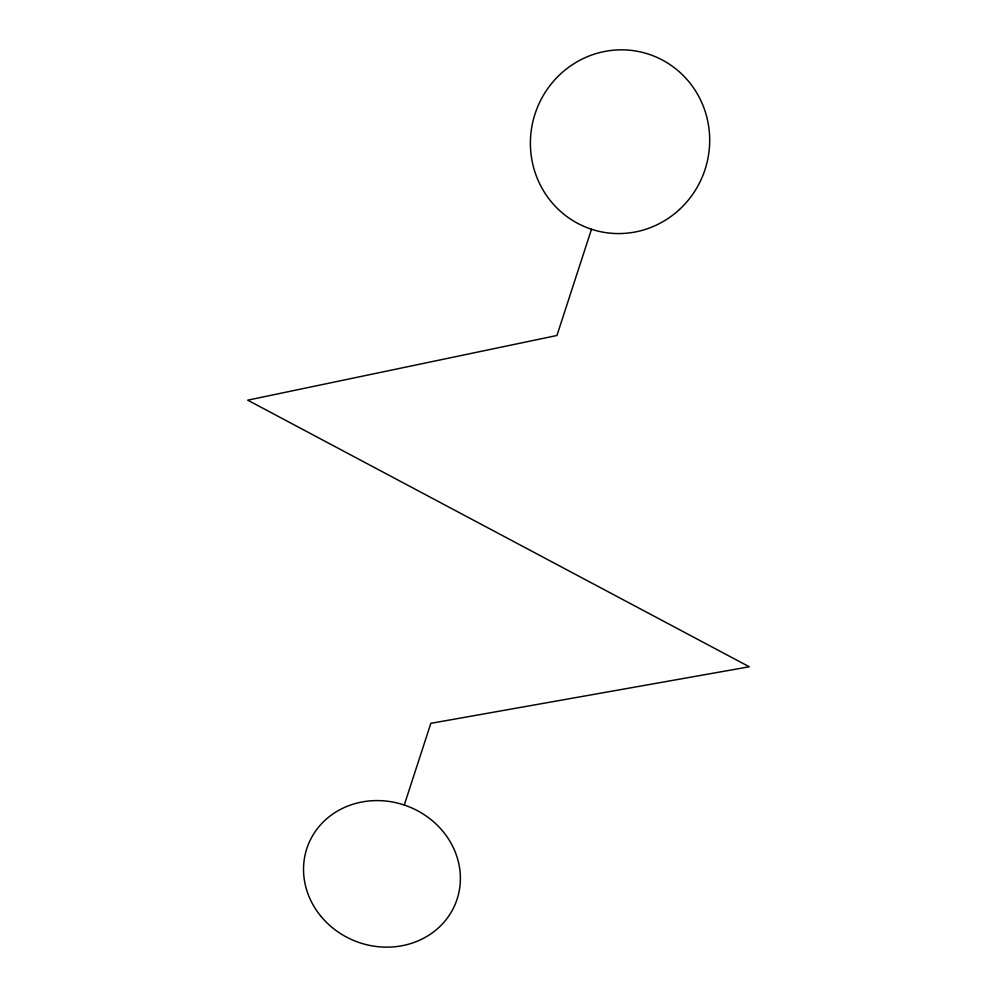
<?xml version="1.0" encoding="UTF-8"?>
<svg xmlns="http://www.w3.org/2000/svg" width="997" height="997" viewBox="0 0 997 997"><rect width="100%" height="100%" fill="white"/><g stroke="black" fill="none" stroke-linecap="round" stroke-linejoin="round"><path stroke-width="1.5" d="M404.271 805.028L430.841 723.336L749.283 666.781L247.717 400.171L556.949 335.49L591.495 229.248M320.698 916.019A79.299 72.345 21.1 0 0 455.006 904.703A79.299 72.345 21.1 0 0 370.174 800.878A79.299 72.345 21.1 0 0 320.698 916.019M679.493 209.482A92.085 89.431 -73.3 0 0 648.449 54.112A92.085 89.431 -73.3 0 0 532.199 161.514A92.085 89.431 -73.3 0 0 679.493 209.482"/></g></svg>
